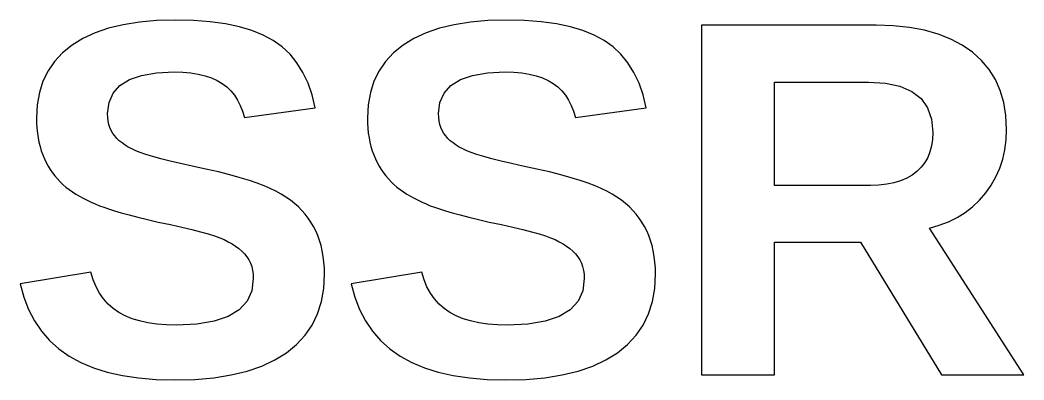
# Model space of a CAD drawing. Header units: metres. Extents: x -84 to 281, y -201 to 77.
# Drawn here: x 83.23 to 96.95, y 8.95 to 13.86 of the extents above; entities that cross this region are included whole.
import ezdxf

# ---------------------------------------------------------------- set-up
doc = ezdxf.new("R2010")
doc.units = ezdxf.units.M

msp = doc.modelspace()

# ---------------------------------------------------------------- linework, layer by layer
for p, q in [((85.0975, 13.8572), (84.8591, 13.8361)), ((85.3539, 13.8642), (85.0975, 13.8572)), ((85.5986, 13.8585), (85.3539, 13.8642)), ((85.8254, 13.8415), (85.5986, 13.8585)), ((89.6208, 13.8572), (89.3825, 13.8361)), ((89.8772, 13.8642), (89.6208, 13.8572)), ((90.122, 13.8585), (89.8772, 13.8642)), ((90.3487, 13.8415), (90.122, 13.8585)), ((84.4366, 13.7518), (84.2525, 13.6886)), ((84.6388, 13.801), (84.4366, 13.7518)), ((84.8591, 13.8361), (84.6388, 13.801)), ((86.034, 13.8131), (85.8254, 13.8415)), ((86.2246, 13.7734), (86.034, 13.8131)), ((86.3972, 13.7224), (86.2246, 13.7734)), ((86.5517, 13.6599), (86.3972, 13.7224)), ((88.96, 13.7518), (88.7758, 13.6886)), ((89.1622, 13.801), (88.96, 13.7518)), ((89.3825, 13.8361), (89.1622, 13.801)), ((90.5574, 13.8131), (90.3487, 13.8415)), ((90.748, 13.7734), (90.5574, 13.8131)), ((90.9205, 13.7224), (90.748, 13.7734)), ((91.075, 13.6599), (90.9205, 13.7224)), ((94.9261, 13.793), (92.5391, 13.793)), ((92.5391, 13.793), (92.5391, 9.01562)), ((95.1622, 13.7855), (94.9261, 13.793)), ((95.3825, 13.763), (95.1622, 13.7855)), ((95.5868, 13.7254), (95.3825, 13.763)), ((95.7753, 13.6729), (95.5868, 13.7254)), ((84.0863, 13.6114), (83.9383, 13.5201)), ((84.2525, 13.6886), (84.0863, 13.6114)), ((86.6881, 13.5862), (86.5517, 13.6599)), ((86.809, 13.4993), (86.6881, 13.5862)), ((88.6097, 13.6114), (88.4617, 13.5201)), ((88.7758, 13.6886), (88.6097, 13.6114)), ((91.2114, 13.5862), (91.075, 13.6599)), ((91.3323, 13.4993), (91.2114, 13.5862)), ((95.9478, 13.6053), (95.7753, 13.6729)), ((96.1044, 13.5227), (95.9478, 13.6053)), ((83.9383, 13.5201), (83.8092, 13.4155)), ((86.917, 13.3977), (86.809, 13.4993)), ((88.4617, 13.5201), (88.3326, 13.4155)), ((91.4403, 13.3977), (91.3323, 13.4993)), ((96.245, 13.4251), (96.1044, 13.5227)), ((83.8092, 13.4155), (83.7, 13.2986)), ((87.012, 13.2812), (86.917, 13.3977)), ((88.3326, 13.4155), (88.2233, 13.2986)), ((91.5354, 13.2812), (91.4403, 13.3977)), ((96.3683, 13.3135), (96.245, 13.4251)), ((96.4726, 13.1888), (96.3683, 13.3135)), ((83.7, 13.2986), (83.6106, 13.1693)), ((87.0941, 13.15), (87.012, 13.2812)), ((88.2233, 13.2986), (88.134, 13.1693)), ((91.6175, 13.15), (91.5354, 13.2812)), ((96.5579, 13.0509), (96.4726, 13.1888)), ((83.6106, 13.1693), (83.5411, 13.0277)), ((84.5918, 12.9696), (84.7216, 13.0509)), ((84.7216, 13.0509), (84.8885, 13.1091)), ((84.8885, 13.1091), (85.0925, 13.1439)), ((85.0925, 13.1439), (85.3336, 13.1556)), ((85.3336, 13.1556), (85.4516, 13.1524)), ((85.4516, 13.1524), (85.5615, 13.1428)), ((85.5615, 13.1428), (85.6633, 13.1269)), ((85.6633, 13.1269), (85.757, 13.1046)), ((85.757, 13.1046), (85.8427, 13.076)), ((85.8427, 13.076), (85.9202, 13.0409)), ((85.9202, 13.0409), (85.9896, 12.9996)), ((87.1633, 13.0039), (87.0941, 13.15)), ((88.134, 13.1693), (88.0645, 13.0277)), ((89.1151, 12.9696), (89.2449, 13.0509)), ((89.2449, 13.0509), (89.4118, 13.1091)), ((89.4118, 13.1091), (89.6158, 13.1439)), ((89.6158, 13.1439), (89.8569, 13.1556)), ((89.8569, 13.1556), (89.9749, 13.1524)), ((89.9749, 13.1524), (90.0848, 13.1428)), ((90.0848, 13.1428), (90.1866, 13.1269)), ((90.1866, 13.1269), (90.2803, 13.1046)), ((90.2803, 13.1046), (90.366, 13.076)), ((90.366, 13.076), (90.4435, 13.0409)), ((90.4435, 13.0409), (90.5129, 12.9996)), ((91.6866, 13.0039), (91.6175, 13.15)), ((96.6243, 12.9001), (96.5579, 13.0509)), ((83.5411, 13.0277), (83.4915, 12.8736)), ((84.499, 12.8649), (84.5918, 12.9696)), ((85.9896, 12.9996), (86.0519, 12.9519)), ((86.0519, 12.9519), (86.1078, 12.898)), ((86.1078, 12.898), (86.1575, 12.8379)), ((87.2195, 12.843), (87.1633, 13.0039)), ((88.0645, 13.0277), (88.0148, 12.8736)), ((89.0224, 12.8649), (89.1151, 12.9696)), ((90.5129, 12.9996), (90.5752, 12.9519)), ((90.5752, 12.9519), (90.6311, 12.898)), ((90.6311, 12.898), (90.6808, 12.8379)), ((91.7429, 12.843), (91.6866, 13.0039)), ((93.5393, 11.6061), (93.5393, 13.0166)), ((93.5393, 13.0166), (94.821, 13.0166)), ((94.821, 13.0166), (95.0549, 13.0025)), ((95.0549, 13.0025), (95.2528, 12.9604)), ((95.2528, 12.9604), (95.4147, 12.8901)), ((96.6717, 12.7361), (96.6243, 12.9001)), ((83.4915, 12.8736), (83.4617, 12.7071)), ((84.4434, 12.7371), (84.499, 12.8649)), ((86.1575, 12.8379), (86.2008, 12.7715)), ((86.2008, 12.7715), (86.2379, 12.6989)), ((87.2628, 12.6673), (87.2195, 12.843)), ((88.0148, 12.8736), (87.985, 12.7071)), ((88.9668, 12.7371), (89.0224, 12.8649)), ((90.6808, 12.8379), (90.7241, 12.7715)), ((90.7241, 12.7715), (90.7612, 12.6989)), ((91.7861, 12.6673), (91.7429, 12.843)), ((95.4147, 12.8901), (95.5406, 12.7918)), ((95.5406, 12.7918), (95.6306, 12.6654)), ((83.4617, 12.7071), (83.4518, 12.5283)), ((84.4249, 12.586), (84.4434, 12.7371)), ((86.2379, 12.6989), (86.2686, 12.6201)), ((86.2931, 12.5351), (87.2628, 12.6673)), ((87.985, 12.7071), (87.9751, 12.5283)), ((88.9482, 12.586), (88.9668, 12.7371)), ((90.7612, 12.6989), (90.7919, 12.6201)), ((90.8164, 12.5351), (91.7861, 12.6673)), ((95.6306, 12.6654), (95.6845, 12.5109)), ((96.7001, 12.5591), (96.6717, 12.7361)), ((83.4518, 12.5283), (83.4531, 12.4568)), ((84.4268, 12.5341), (84.4249, 12.586)), ((84.4328, 12.4849), (84.4268, 12.5341)), ((84.4426, 12.4386), (84.4328, 12.4849)), ((86.2686, 12.6201), (86.2931, 12.5351)), ((87.9751, 12.5283), (87.9765, 12.4568)), ((88.9502, 12.5341), (88.9482, 12.586)), ((88.9561, 12.4849), (88.9502, 12.5341)), ((88.9659, 12.4386), (88.9561, 12.4849)), ((90.7919, 12.6201), (90.8164, 12.5351)), ((95.6845, 12.5109), (95.7025, 12.3283)), ((96.7096, 12.369), (96.7001, 12.5591)), ((83.4531, 12.4568), (83.4572, 12.3877)), ((83.4572, 12.3877), (83.4639, 12.3209)), ((84.4564, 12.395), (84.4426, 12.4386)), ((84.4742, 12.3541), (84.4564, 12.395)), ((84.4958, 12.3161), (84.4742, 12.3541)), ((87.9765, 12.4568), (87.9805, 12.3877)), ((87.9805, 12.3877), (87.9872, 12.3209)), ((88.9798, 12.395), (88.9659, 12.4386)), ((88.9975, 12.3541), (88.9798, 12.395)), ((89.0192, 12.3161), (88.9975, 12.3541)), ((96.7038, 12.2284), (96.7096, 12.369)), ((83.4639, 12.3209), (83.4733, 12.2565)), ((83.4733, 12.2565), (83.4855, 12.1944)), ((84.5215, 12.2808), (84.4958, 12.3161)), ((84.551, 12.2476), (84.5215, 12.2808)), ((84.5843, 12.2159), (84.551, 12.2476)), ((84.6214, 12.1856), (84.5843, 12.2159)), ((87.9872, 12.3209), (87.9967, 12.2565)), ((87.9967, 12.2565), (88.0088, 12.1944)), ((89.0448, 12.2808), (89.0192, 12.3161)), ((89.0743, 12.2476), (89.0448, 12.2808)), ((89.1076, 12.2159), (89.0743, 12.2476)), ((89.1448, 12.1856), (89.1076, 12.2159)), ((95.6981, 12.2335), (95.6848, 12.145)), ((95.7025, 12.3283), (95.6981, 12.2335)), ((96.6863, 12.0934), (96.7038, 12.2284)), ((83.4855, 12.1944), (83.5003, 12.1347)), ((83.5003, 12.1347), (83.5179, 12.0774)), ((83.5179, 12.0774), (83.5378, 12.0222)), ((84.6624, 12.1568), (84.6214, 12.1856)), ((84.7071, 12.1294), (84.6624, 12.1568)), ((84.7556, 12.1035), (84.7071, 12.1294)), ((84.808, 12.079), (84.7556, 12.1035)), ((84.8702, 12.0544), (84.808, 12.079)), ((88.0088, 12.1944), (88.0237, 12.1347)), ((88.0237, 12.1347), (88.0412, 12.0774)), ((88.0412, 12.0774), (88.0612, 12.0222)), ((89.1857, 12.1568), (89.1448, 12.1856)), ((89.2304, 12.1294), (89.1857, 12.1568)), ((89.279, 12.1035), (89.2304, 12.1294)), ((89.3313, 12.079), (89.279, 12.1035)), ((89.3935, 12.0544), (89.3313, 12.079)), ((95.6848, 12.145), (95.6627, 12.0627)), ((96.6573, 11.964), (96.6863, 12.0934)), ((83.5378, 12.0222), (83.5599, 11.9691)), ((83.5599, 11.9691), (83.5842, 11.9181)), ((84.9483, 12.0281), (84.8702, 12.0544)), ((85.0423, 12), (84.9483, 12.0281)), ((85.1523, 11.9702), (85.0423, 12)), ((85.2782, 11.9387), (85.1523, 11.9702)), ((85.42, 11.9055), (85.2782, 11.9387)), ((88.0612, 12.0222), (88.0833, 11.9691)), ((88.0833, 11.9691), (88.1075, 11.9181)), ((89.4716, 12.0281), (89.3935, 12.0544)), ((89.5657, 12), (89.4716, 12.0281)), ((89.6756, 11.9702), (89.5657, 12)), ((89.8015, 11.9387), (89.6756, 11.9702)), ((89.9433, 11.9055), (89.8015, 11.9387)), ((95.6317, 11.9867), (95.5918, 11.9169)), ((95.6627, 12.0627), (95.6317, 11.9867)), ((96.6166, 11.8403), (96.6573, 11.964)), ((83.5842, 11.9181), (83.6106, 11.8692)), ((83.6106, 11.8692), (83.6391, 11.8224)), ((83.6391, 11.8224), (83.6698, 11.7776)), ((85.5777, 11.8705), (85.42, 11.9055)), ((85.7663, 11.8293), (85.5777, 11.8705)), ((85.939, 11.789), (85.7663, 11.8293)), ((88.1075, 11.9181), (88.1339, 11.8692)), ((88.1339, 11.8692), (88.1624, 11.8224)), ((88.1624, 11.8224), (88.1931, 11.7776)), ((90.101, 11.8705), (89.9433, 11.9055)), ((90.2897, 11.8293), (90.101, 11.8705)), ((90.4623, 11.789), (90.2897, 11.8293)), ((95.5431, 11.8533), (95.4855, 11.7959)), ((95.5918, 11.9169), (95.5431, 11.8533)), ((96.5642, 11.7221), (96.6166, 11.8403)), ((83.6698, 11.7776), (83.7026, 11.7349)), ((83.7026, 11.7349), (83.7376, 11.6941)), ((83.7376, 11.6941), (83.7746, 11.655)), ((86.0957, 11.7496), (85.939, 11.789)), ((86.2364, 11.7111), (86.0957, 11.7496)), ((86.3611, 11.6735), (86.2364, 11.7111)), ((86.4699, 11.6368), (86.3611, 11.6735)), ((88.1931, 11.7776), (88.226, 11.7349)), ((88.226, 11.7349), (88.2609, 11.6941)), ((88.2609, 11.6941), (88.2979, 11.655)), ((90.619, 11.7496), (90.4623, 11.789)), ((90.7597, 11.7111), (90.619, 11.7496)), ((90.8844, 11.6735), (90.7597, 11.7111)), ((90.9932, 11.6368), (90.8844, 11.6735)), ((95.2622, 11.668), (95.1711, 11.6409)), ((95.3449, 11.7029), (95.2622, 11.668)), ((95.4194, 11.7455), (95.3449, 11.7029)), ((95.4855, 11.7959), (95.4194, 11.7455)), ((96.5003, 11.6096), (96.5642, 11.7221)), ((83.7746, 11.655), (83.8137, 11.6177)), ((83.8137, 11.6177), (83.8549, 11.5821)), ((83.8549, 11.5821), (83.8981, 11.5482)), ((83.8981, 11.5482), (83.9434, 11.5161)), ((86.5626, 11.601), (86.4699, 11.6368)), ((86.6449, 11.5648), (86.5626, 11.601)), ((86.722, 11.5269), (86.6449, 11.5648)), ((86.7942, 11.4874), (86.722, 11.5269)), ((88.2979, 11.655), (88.337, 11.6177)), ((88.337, 11.6177), (88.3782, 11.5821)), ((88.3782, 11.5821), (88.4214, 11.5482)), ((88.4214, 11.5482), (88.4668, 11.5161)), ((91.0859, 11.601), (90.9932, 11.6368)), ((91.1682, 11.5648), (91.0859, 11.601)), ((91.2454, 11.5269), (91.1682, 11.5648)), ((91.3175, 11.4874), (91.2454, 11.5269)), ((94.8481, 11.6061), (93.5393, 11.6061)), ((94.9641, 11.6099), (94.8481, 11.6061)), ((95.0717, 11.6216), (94.9641, 11.6099)), ((95.1711, 11.6409), (95.0717, 11.6216)), ((96.4247, 11.5026), (96.5003, 11.6096)), ((83.9434, 11.5161), (83.9908, 11.4857)), ((83.9908, 11.4857), (84.0401, 11.4567)), ((84.0401, 11.4567), (84.091, 11.4288)), ((84.091, 11.4288), (84.1436, 11.402)), ((84.1436, 11.402), (84.1979, 11.3763)), ((86.8613, 11.4462), (86.7942, 11.4874)), ((86.9233, 11.4034), (86.8613, 11.4462)), ((86.9803, 11.3589), (86.9233, 11.4034)), ((88.4668, 11.5161), (88.5142, 11.4857)), ((88.5142, 11.4857), (88.5634, 11.4567)), ((88.5634, 11.4567), (88.6143, 11.4288)), ((88.6143, 11.4288), (88.6669, 11.402)), ((88.6669, 11.402), (88.7212, 11.3763)), ((91.3846, 11.4462), (91.3175, 11.4874)), ((91.4466, 11.4034), (91.3846, 11.4462)), ((91.5036, 11.3589), (91.4466, 11.4034)), ((96.2457, 11.3147), (96.3393, 11.4036)), ((96.3393, 11.4036), (96.4247, 11.5026)), ((84.1979, 11.3763), (84.2538, 11.3518)), ((84.2538, 11.3518), (84.3113, 11.3283)), ((84.3113, 11.3283), (84.3706, 11.306)), ((84.3706, 11.306), (84.4373, 11.2832)), ((84.4373, 11.2832), (84.5173, 11.2584)), ((84.5173, 11.2584), (84.6106, 11.2316)), ((87.0322, 11.3128), (86.9803, 11.3589)), ((87.08, 11.2645), (87.0322, 11.3128)), ((87.1244, 11.2135), (87.08, 11.2645)), ((88.7212, 11.3763), (88.7771, 11.3518)), ((88.7771, 11.3518), (88.8347, 11.3283)), ((88.8347, 11.3283), (88.8939, 11.306)), ((88.8939, 11.306), (88.9606, 11.2832)), ((88.9606, 11.2832), (89.0406, 11.2584)), ((89.0406, 11.2584), (89.1339, 11.2316)), ((91.5555, 11.3128), (91.5036, 11.3589)), ((91.6033, 11.2645), (91.5555, 11.3128)), ((91.6477, 11.2135), (91.6033, 11.2645)), ((96.1439, 11.236), (96.2457, 11.3147)), ((84.6106, 11.2316), (84.7171, 11.2028)), ((84.7171, 11.2028), (84.837, 11.1719)), ((84.837, 11.1719), (84.9701, 11.1391)), ((84.9701, 11.1391), (85.1166, 11.1043)), ((87.1655, 11.16), (87.1244, 11.2135)), ((87.2033, 11.1038), (87.1655, 11.16)), ((89.1339, 11.2316), (89.2405, 11.2028)), ((89.2405, 11.2028), (89.3603, 11.1719)), ((89.3603, 11.1719), (89.4935, 11.1391)), ((89.4935, 11.1391), (89.6399, 11.1043)), ((91.6888, 11.16), (91.6477, 11.2135)), ((91.7266, 11.1038), (91.6888, 11.16)), ((95.9158, 11.1091), (96.0339, 11.1675)), ((96.0339, 11.1675), (96.1439, 11.236)), ((85.1166, 11.1043), (85.2856, 11.0692)), ((85.2856, 11.0692), (85.4383, 11.0356)), ((85.4383, 11.0356), (85.5746, 11.0036)), ((85.5746, 11.0036), (85.6945, 10.973)), ((87.2377, 11.045), (87.2033, 11.1038)), ((87.2689, 10.9835), (87.2377, 11.045)), ((87.2967, 10.9194), (87.2689, 10.9835)), ((89.6399, 11.1043), (89.809, 11.0692)), ((89.809, 11.0692), (89.9617, 11.0356)), ((89.9617, 11.0356), (90.0979, 11.0036)), ((90.0979, 11.0036), (90.2178, 10.973)), ((91.7611, 11.045), (91.7266, 11.1038)), ((91.7922, 10.9835), (91.7611, 11.045)), ((91.82, 10.9194), (91.7922, 10.9835)), ((95.6551, 11.0229), (95.7895, 11.0609)), ((96.9469, 9.01562), (95.6551, 11.0229)), ((95.7895, 11.0609), (95.9158, 11.1091)), ((85.6945, 10.973), (85.7979, 10.944)), ((85.7979, 10.944), (85.885, 10.9166)), ((85.885, 10.9166), (85.9557, 10.8906)), ((85.9557, 10.8906), (86.0162, 10.8645)), ((86.0162, 10.8645), (86.0727, 10.8367)), ((87.321, 10.8526), (87.2967, 10.9194)), ((87.3416, 10.783), (87.321, 10.8526)), ((90.2178, 10.973), (90.3213, 10.944)), ((90.3213, 10.944), (90.4084, 10.9166)), ((90.4084, 10.9166), (90.479, 10.8906)), ((90.479, 10.8906), (90.5395, 10.8645)), ((90.5395, 10.8645), (90.596, 10.8367)), ((91.8443, 10.8526), (91.82, 10.9194)), ((91.8649, 10.783), (91.8443, 10.8526)), ((86.0727, 10.8367), (86.1251, 10.807)), ((86.1251, 10.807), (86.1735, 10.7755)), ((86.1735, 10.7755), (86.218, 10.7422)), ((86.218, 10.7422), (86.2584, 10.7071)), ((86.2584, 10.7071), (86.2948, 10.6702)), ((87.3584, 10.7105), (87.3416, 10.783)), ((87.3714, 10.6352), (87.3584, 10.7105)), ((90.596, 10.8367), (90.6484, 10.807)), ((90.6484, 10.807), (90.6969, 10.7755)), ((90.6969, 10.7755), (90.7413, 10.7422)), ((90.7413, 10.7422), (90.7817, 10.7071)), ((90.7817, 10.7071), (90.8181, 10.6702)), ((91.8817, 10.7105), (91.8649, 10.783)), ((91.8948, 10.6352), (91.8817, 10.7105)), ((93.5393, 10.8296), (94.7125, 10.8296)), ((93.5393, 9.01562), (93.5393, 10.8296)), ((94.7125, 10.8296), (95.8212, 9.01562)), ((86.2948, 10.6702), (86.3267, 10.631)), ((86.3267, 10.631), (86.3537, 10.5889)), ((86.3537, 10.5889), (86.3759, 10.5438)), ((87.3808, 10.557), (87.3714, 10.6352)), ((90.8181, 10.6702), (90.85, 10.631)), ((90.85, 10.631), (90.8771, 10.5889)), ((90.8771, 10.5889), (90.8992, 10.5438)), ((91.9041, 10.557), (91.8948, 10.6352)), ((86.3759, 10.5438), (86.3931, 10.4959)), ((86.3931, 10.4959), (86.4053, 10.445)), ((86.4053, 10.445), (86.4127, 10.3913)), ((87.3864, 10.476), (87.3808, 10.557)), ((87.3883, 10.3922), (87.3864, 10.476)), ((90.8992, 10.5438), (90.9164, 10.4959)), ((90.9164, 10.4959), (90.9287, 10.445)), ((90.9287, 10.445), (90.936, 10.3913)), ((91.9097, 10.476), (91.9041, 10.557)), ((91.9116, 10.3922), (91.9097, 10.476)), ((84.1943, 10.4193), (83.228, 10.26)), ((84.2262, 10.3151), (84.1943, 10.4193)), ((84.2657, 10.2193), (84.2262, 10.3151)), ((86.4152, 10.3346), (86.3938, 10.1655)), ((86.4127, 10.3913), (86.4152, 10.3346)), ((87.3776, 10.1984), (87.3883, 10.3922)), ((88.7177, 10.4193), (87.7513, 10.26)), ((88.7495, 10.3151), (88.7177, 10.4193)), ((88.789, 10.2193), (88.7495, 10.3151)), ((90.9385, 10.3346), (90.9171, 10.1655)), ((90.936, 10.3913), (90.9385, 10.3346)), ((91.901, 10.1984), (91.9116, 10.3922)), ((83.228, 10.26), (83.2782, 10.0779)), ((84.3128, 10.1321), (84.2657, 10.2193)), ((86.3938, 10.1655), (86.3296, 10.0224)), ((87.3458, 10.0181), (87.3776, 10.1984)), ((87.7513, 10.26), (87.8015, 10.0779)), ((88.8362, 10.1321), (88.789, 10.2193)), ((90.9171, 10.1655), (90.853, 10.0224)), ((91.8691, 10.0181), (91.901, 10.1984)), ((83.2782, 10.0779), (83.3437, 9.90958)), ((84.3676, 10.0534), (84.3128, 10.1321)), ((84.4299, 9.9832), (84.3676, 10.0534)), ((86.3296, 10.0224), (86.2227, 9.90527)), ((87.2927, 9.85135), (87.3458, 10.0181)), ((87.8015, 10.0779), (87.867, 9.90958)), ((88.8909, 10.0534), (88.8362, 10.1321)), ((88.9532, 9.9832), (88.8909, 10.0534)), ((90.853, 10.0224), (90.746, 9.90527)), ((91.816, 9.85135), (91.8691, 10.0181)), ((83.3437, 9.90958), (83.4243, 9.75493)), ((84.4998, 9.92151), (84.4299, 9.9832)), ((84.5774, 9.86832), (84.4998, 9.92151)), ((86.2227, 9.90527), (86.0731, 9.81421)), ((87.867, 9.90958), (87.9477, 9.75493)), ((89.0232, 9.92151), (88.9532, 9.9832)), ((89.1008, 9.86832), (89.0232, 9.92151)), ((90.746, 9.90527), (90.5964, 9.81421)), ((83.4243, 9.75493), (83.5203, 9.61397)), ((84.6633, 9.82291), (84.5774, 9.86832)), ((84.7582, 9.78447), (84.6633, 9.82291)), ((84.862, 9.75302), (84.7582, 9.78447)), ((84.9749, 9.72856), (84.862, 9.75302)), ((85.8806, 9.74916), (85.6454, 9.71013)), ((86.0731, 9.81421), (85.8806, 9.74916)), ((87.2183, 9.69804), (87.2927, 9.85135)), ((87.9477, 9.75493), (88.0436, 9.61397)), ((89.1866, 9.82291), (89.1008, 9.86832)), ((89.2815, 9.78447), (89.1866, 9.82291)), ((89.3854, 9.75302), (89.2815, 9.78447)), ((89.4982, 9.72856), (89.3854, 9.75302)), ((90.4039, 9.74916), (90.1687, 9.71013)), ((90.5964, 9.81421), (90.4039, 9.74916)), ((91.7416, 9.69804), (91.816, 9.85135)), ((83.5203, 9.61397), (83.6314, 9.48672)), ((85.0968, 9.71111), (84.9749, 9.72856)), ((85.2276, 9.70062), (85.0968, 9.71111)), ((85.3675, 9.69713), (85.2276, 9.70062)), ((85.6454, 9.71013), (85.3675, 9.69713)), ((87.1227, 9.55823), (87.2183, 9.69804)), ((88.0436, 9.61397), (88.1547, 9.48672)), ((89.6201, 9.71111), (89.4982, 9.72856)), ((89.751, 9.70062), (89.6201, 9.71111)), ((89.8908, 9.69713), (89.751, 9.70062)), ((90.1687, 9.71013), (89.8908, 9.69713)), ((91.646, 9.55823), (91.7416, 9.69804)), ((83.6314, 9.48672), (83.7577, 9.37317)), ((87.0059, 9.4319), (87.1227, 9.55823)), ((88.1547, 9.48672), (88.2811, 9.37317)), ((91.5292, 9.4319), (91.646, 9.55823)), ((83.7577, 9.37317), (83.8993, 9.27333)), ((86.8678, 9.31908), (87.0059, 9.4319)), ((88.2811, 9.37317), (88.4227, 9.27333)), ((91.3911, 9.31908), (91.5292, 9.4319)), ((83.8993, 9.27333), (84.0566, 9.18697)), ((86.5306, 9.13724), (86.7091, 9.22058)), ((86.7091, 9.22058), (86.8678, 9.31908)), ((88.4227, 9.27333), (88.5799, 9.18697)), ((91.054, 9.13724), (91.2325, 9.22058)), ((91.2325, 9.22058), (91.3911, 9.31908)), ((84.0566, 9.18697), (84.2301, 9.11389)), ((84.2301, 9.11389), (84.4197, 9.05411)), ((86.1141, 9.01601), (86.3323, 9.06905)), ((86.3323, 9.06905), (86.5306, 9.13724)), ((88.5799, 9.18697), (88.7534, 9.11389)), ((88.7534, 9.11389), (88.9431, 9.05411)), ((90.6374, 9.01601), (90.8556, 9.06905)), ((90.8556, 9.06905), (91.054, 9.13724)), ((84.4197, 9.05411), (84.6256, 9.00761)), ((84.6256, 9.00761), (84.8476, 8.9744)), ((84.8476, 8.9744), (85.0859, 8.95447)), ((85.0859, 8.95447), (85.3403, 8.94783)), ((85.3403, 8.94783), (85.6181, 8.9554)), ((85.6181, 8.9554), (85.876, 8.97813)), ((85.876, 8.97813), (86.1141, 9.01601)), ((88.9431, 9.05411), (89.1489, 9.00761)), ((89.1489, 9.00761), (89.371, 8.9744)), ((89.371, 8.9744), (89.6092, 8.95447)), ((89.6092, 8.95447), (89.8636, 8.94783)), ((89.8636, 8.94783), (90.1414, 8.9554)), ((90.1414, 8.9554), (90.3994, 8.97813)), ((90.3994, 8.97813), (90.6374, 9.01601)), ((92.5391, 9.01562), (93.5393, 9.01562)), ((95.8212, 9.01562), (96.9469, 9.01562))]:
    msp.add_line(p, q)

doc.saveas('drawing.dxf')
